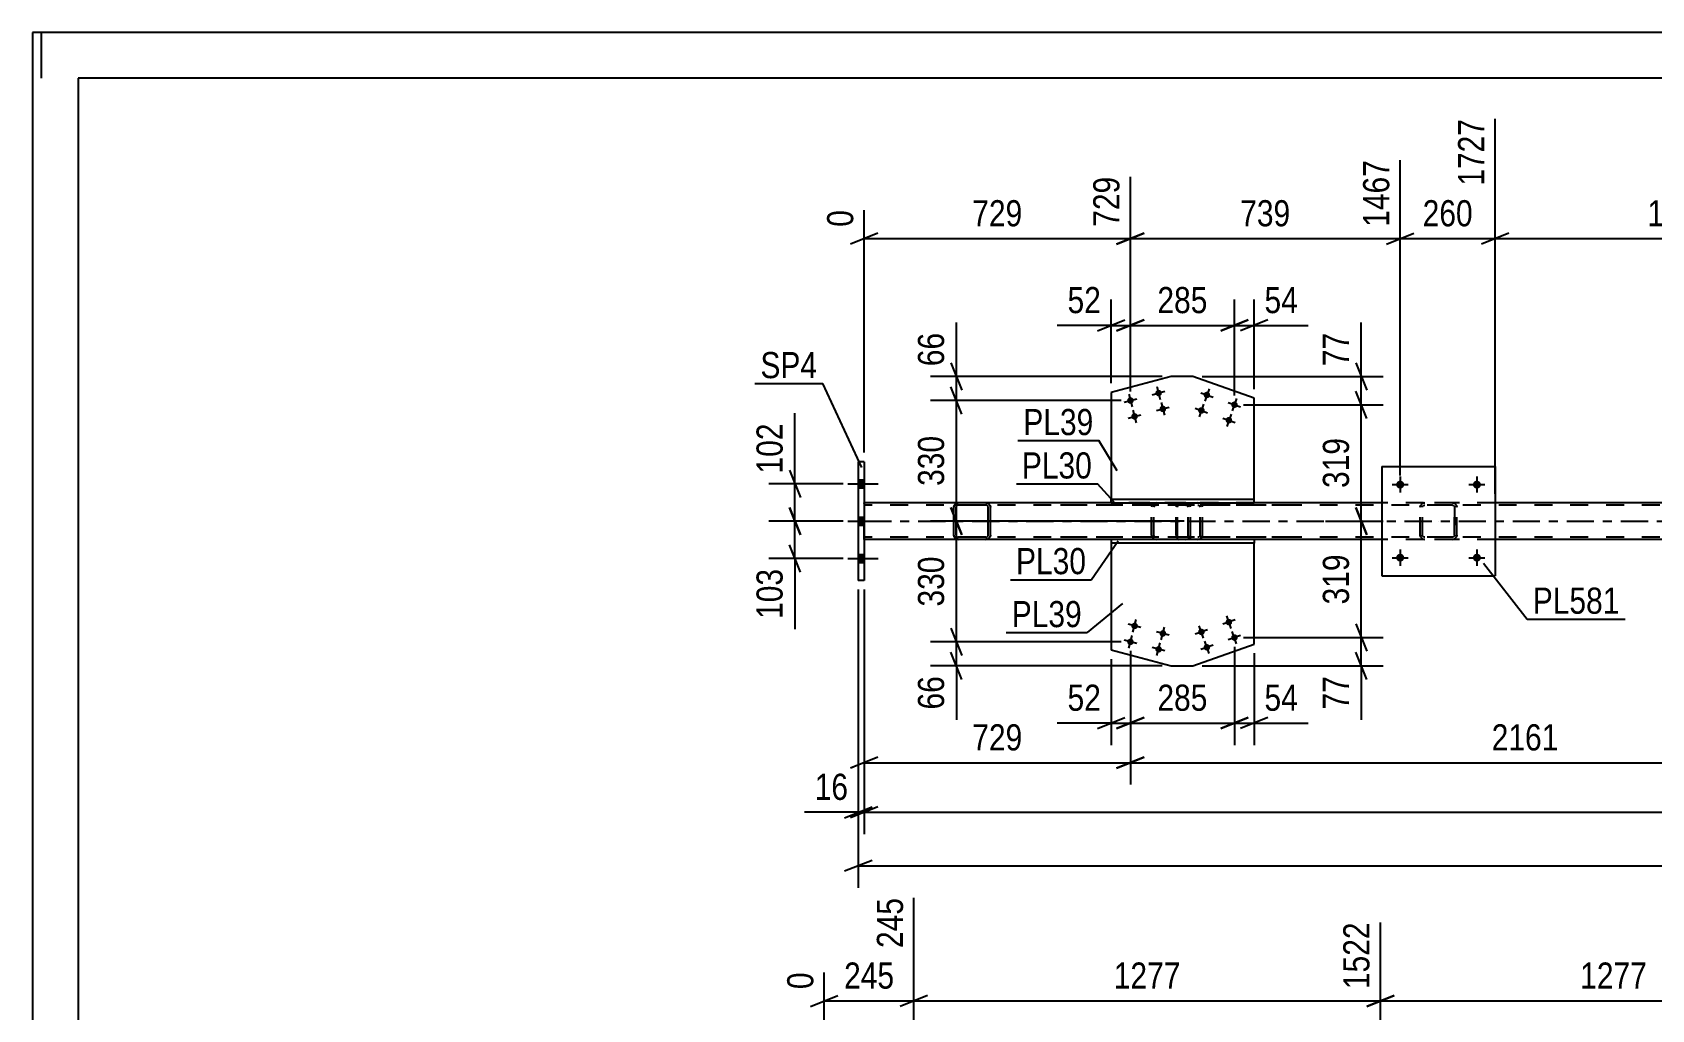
# Model space of a CAD drawing. Header units: millimetres. Extents: x 0 to 841, y 0 to 594.
# Drawn here: x 0 to 177.3, y 487 to 594 of the extents above; entities that cross this region are included whole.
import ezdxf

# ---------------------------------------------------------------- set-up
doc = ezdxf.new("R2010")
doc.units = ezdxf.units.MM
doc.linetypes.add('DXK_LINE_DOT2', pattern=[3.9198, 1.9599, -1.9599])
doc.linetypes.add('DXK_LINE_DOT3', pattern=[5.9187, 2.979, -0.9799, 0.9799, -0.9799])
doc.styles.add('Arial Narrow', font='ARIALN.TTF', dxfattribs={"height": 0.2})

# ---------------------------------------------------------------- blocks, each defined once
blk = doc.blocks.new('Unknown-404166562-1135')
at = {"color": 5, "linetype": 'Continuous'}
for p, q in [((841, 594), (0, 594)), ((0, 594), (0, 0)), ((1, 589), (1, 594)), ((836, 589), (5, 589)), ((5, 589), (5, 5))]:
    blk.add_line(p, q, dxfattribs=at)
blk = doc.blocks.new('Part-404166562-6128 - 6126')
at = {"color": 7, "linetype": 'DXK_LINE_DOT2'}
for p, q in [((126.3, 542.47), (111.32, 542.47)), ((126.3, 542.23), (111.32, 542.23)), ((122.59, 542.16), (122.56, 541.99)), ((122.56, 538.95), (122.56, 541.99)), ((122.6, 542.17), (122.59, 542.16)), ((122.81, 541.99), (122.83, 542.08)), ((122.81, 538.95), (122.81, 541.99)), ((122.83, 542.08), (122.89, 542.16)), ((123.07, 542.47), (122.87, 542.43)), ((122.89, 542.16), (122.97, 542.21)), ((122.97, 542.21), (123.07, 542.23)), ((126.5, 542.43), (126.3, 542.47)), ((126.3, 542.23), (126.4, 542.21)), ((126.4, 542.21), (126.49, 542.16)), ((126.49, 542.16), (126.54, 542.08)), ((126.54, 542.08), (126.56, 541.99)), ((126.56, 538.95), (126.56, 541.99)), ((126.78, 542.16), (126.78, 542.17)), ((126.82, 541.99), (126.78, 542.16)), ((126.82, 538.95), (126.82, 541.99)), ((126.3, 538.71), (111.32, 538.71)), ((126.3, 538.47), (111.32, 538.47)), ((122.56, 538.95), (122.6, 538.76)), ((122.83, 538.86), (122.81, 538.95)), ((122.89, 538.78), (122.83, 538.86)), ((122.87, 538.5), (123.07, 538.47)), ((122.97, 538.73), (122.89, 538.78)), ((123.07, 538.71), (122.97, 538.73)), ((126.4, 538.73), (126.3, 538.71)), ((126.3, 538.47), (126.5, 538.5)), ((126.49, 538.78), (126.4, 538.73)), ((126.54, 538.86), (126.49, 538.78)), ((126.56, 538.95), (126.54, 538.86)), ((126.78, 538.76), (126.82, 538.95))]:
    blk.add_line(p, q, dxfattribs=at)
for centre, start, end in [((123.05, 541.97), 110.7583, 155.68), ((126.32, 541.97), 24.32, 69.2417), ((123.05, 538.97), 204.32, 249.2417), ((126.32, 538.97), 290.7583, 335.68)]:
    blk.add_arc(centre, 0.496, start, end, dxfattribs=at)
blk = doc.blocks.new('Bolt-404166562-6277 - 6126')
at = {"linetype": 'Continuous'}
for points in [[(120.59, 553.77, -1), (119.9, 553.59, -1)], [(123.68, 554.59, -1), (122.99, 554.41, -1)], [(121.05, 552.03, -1), (120.36, 551.85, -1)], [(124.15, 552.86, -1), (123.45, 552.67, -1)]]:
    blk.add_hatch(color=1, dxfattribs=at).paths.add_polyline_path(points)
at = {"color": 1, "linetype": 'Continuous'}
for p, q in [((123.15, 555.2), (123.52, 553.81)), ((119.55, 553.49), (120.94, 553.86)), ((120.06, 554.38), (120.43, 552.98)), ((122.64, 554.32), (124.03, 554.69)), ((123.61, 553.46), (123.98, 552.07)), ((120.01, 551.75), (121.4, 552.13)), ((120.52, 552.64), (120.89, 551.24)), ((123.1, 552.58), (124.5, 552.95))]:
    blk.add_line(p, q, dxfattribs=at)
blk = doc.blocks.new('Bolt-404166562-6279 - 6126')
at = {"linetype": 'Continuous'}
for points in [[(120.36, 529.09, -1), (121.05, 528.9, -1)], [(123.45, 528.26, -1), (124.15, 528.08, -1)], [(119.9, 527.35, -1), (120.59, 527.16, -1)], [(122.99, 526.52, -1), (123.68, 526.34, -1)]]:
    blk.add_hatch(color=1, dxfattribs=at).paths.add_polyline_path(points)
at = {"color": 1, "linetype": 'Continuous'}
for p, q in [((121.4, 528.81), (120.01, 529.18)), ((120.52, 528.3), (120.89, 529.69)), ((123.61, 527.48), (123.98, 528.87)), ((120.94, 527.07), (119.55, 527.44)), ((120.06, 526.56), (120.43, 527.95)), ((124.5, 527.99), (123.1, 528.36)), ((123.15, 525.74), (123.52, 527.13)), ((124.03, 526.25), (122.64, 526.62))]:
    blk.add_line(p, q, dxfattribs=at)
blk = doc.blocks.new('Part-404166562-6136 - 6126')
at = {"color": 7, "linetype": 'DXK_LINE_DOT2'}
for p, q in [((125.29, 542.17), (125.27, 541.99)), ((125.27, 538.95), (125.27, 541.99)), ((125.35, 542.33), (125.29, 542.17)), ((125.44, 542.43), (125.35, 542.33)), ((125.4, 541.99), (125.41, 542.08)), ((125.4, 538.95), (125.4, 541.99)), ((125.41, 542.08), (125.44, 542.16)), ((125.54, 542.47), (125.44, 542.43)), ((125.44, 542.16), (125.49, 542.21)), ((125.49, 542.21), (125.54, 542.23)), ((137.7, 542.47), (125.54, 542.47)), ((137.7, 542.23), (125.54, 542.23)), ((126.82, 542.23), (126.82, 542.47)), ((127.82, 542.43), (127.63, 542.47)), ((127.63, 542.23), (127.73, 542.21)), ((127.73, 542.21), (127.81, 542.16)), ((127.81, 542.16), (127.86, 542.08)), ((127.86, 542.08), (127.88, 541.99)), ((127.88, 538.95), (127.88, 541.99)), ((128.1, 542.16), (128.09, 542.17)), ((128.13, 541.99), (128.1, 542.16)), ((128.13, 538.95), (128.13, 541.99)), ((125.27, 538.95), (125.29, 538.76)), ((125.29, 538.76), (125.35, 538.61)), ((125.35, 538.61), (125.44, 538.5)), ((125.41, 538.86), (125.4, 538.95)), ((125.44, 538.78), (125.41, 538.86)), ((125.49, 538.73), (125.44, 538.78)), ((125.44, 538.5), (125.54, 538.47)), ((125.54, 538.71), (125.49, 538.73)), ((137.7, 538.71), (125.54, 538.71)), ((137.7, 538.47), (125.54, 538.47)), ((126.82, 538.47), (126.82, 538.71)), ((127.73, 538.73), (127.63, 538.71)), ((127.63, 538.47), (127.82, 538.5)), ((127.81, 538.78), (127.73, 538.73)), ((127.86, 538.86), (127.81, 538.78)), ((127.88, 538.95), (127.86, 538.86)), ((128.09, 538.76), (128.13, 538.95))]:
    blk.add_line(p, q, dxfattribs=at)
for centre, start, end in [((127.65, 541.97), 23.8494, 68.8059), ((127.65, 538.96), 291.1941, 336.1506)]:
    blk.add_arc(centre, 0.492, start, end, dxfattribs=at)
blk = doc.blocks.new('Part-404166562-6155 - 6126')
at = {"color": 2, "linetype": 'Continuous'}
for p, q in [((91.09, 546.97), (90.45, 546.97)), ((90.45, 546.97), (90.45, 533.97)), ((91.09, 546.97), (91.09, 533.97)), ((91.09, 533.97), (90.45, 533.97))]:
    blk.add_line(p, q, dxfattribs=at)
blk = doc.blocks.new('Part-404166562-6160 - 6126')
at = {"color": 2, "linetype": 'Continuous'}
for p, q in [((118.14, 542.47), (118.14, 542.87)), ((118.14, 542.87), (133.8, 542.87)), ((133.8, 542.47), (133.8, 542.87)), ((118.14, 542.47), (133.8, 542.47))]:
    blk.add_line(p, q, dxfattribs=at)
blk = doc.blocks.new('Part-404166562-6165 - 6126')
at = {"color": 2, "linetype": 'Continuous'}
for p, q in [((133.8, 538.47), (118.14, 538.47)), ((118.14, 538.47), (118.14, 538.07)), ((133.8, 538.07), (118.14, 538.07)), ((133.8, 538.47), (133.8, 538.07))]:
    blk.add_line(p, q, dxfattribs=at)
blk = doc.blocks.new('Part-404166562-6245 - 6126')
at = {"color": 2, "linetype": 'Continuous'}
for p, q in [((101.39, 542.47), (91.09, 542.47)), ((118.14, 542.47), (104.43, 542.47)), ((147.79, 542.47), (133.8, 542.47)), ((198.87, 542.47), (160.19, 542.47)), ((101.39, 538.47), (91.09, 538.47)), ((118.14, 538.47), (104.43, 538.47)), ((147.79, 538.47), (133.8, 538.47)), ((198.87, 538.47), (160.19, 538.47))]:
    blk.add_line(p, q, dxfattribs=at)
at = {"color": 7, "linetype": 'DXK_LINE_DOT2'}
for p, q in [((91.09, 538.47), (91.09, 542.47)), ((738.75, 542.23), (91.09, 542.23)), ((104.43, 542.47), (101.39, 542.47)), ((133.8, 542.47), (118.14, 542.47)), ((160.19, 542.47), (147.79, 542.47)), ((738.75, 538.71), (91.09, 538.71)), ((104.43, 538.47), (101.39, 538.47)), ((133.8, 538.47), (118.14, 538.47)), ((160.19, 538.47), (147.79, 538.47))]:
    blk.add_line(p, q, dxfattribs=at)
at = {"color": 7, "linetype": 'DXK_LINE_DOT3'}
blk.add_line((91.09, 540.47), (738.75, 540.47), dxfattribs=at)
blk = doc.blocks.new('Part-404166562-6251 - 6126')
at = {"color": 2, "linetype": 'Continuous'}
for p, q in [((124.72, 556.32), (118.14, 554.57)), ((127.09, 556.32), (124.72, 556.32)), ((133.8, 553.94), (127.09, 556.32)), ((118.14, 554.57), (118.14, 542.87)), ((133.8, 542.87), (133.8, 553.94))]:
    blk.add_line(p, q, dxfattribs=at)
at = {"color": 7, "linetype": 'DXK_LINE_DOT2'}
blk.add_line((118.14, 542.87), (133.8, 542.87), dxfattribs=at)
blk = doc.blocks.new('Part-404166562-6256 - 6126')
at = {"color": 2, "linetype": 'Continuous'}
for p, q in [((118.14, 538.07), (118.14, 526.36)), ((133.8, 527), (133.8, 538.07)), ((127.09, 524.62), (133.8, 527)), ((118.14, 526.36), (124.72, 524.62)), ((124.72, 524.62), (127.09, 524.62))]:
    blk.add_line(p, q, dxfattribs=at)
at = {"color": 7, "linetype": 'DXK_LINE_DOT2'}
blk.add_line((133.8, 538.07), (118.14, 538.07), dxfattribs=at)
blk = doc.blocks.new('Bolt-404166562-6270 - 6126')
at = {"linetype": 'Continuous'}
for points in [[(91.09, 544.13), (91.09, 545.01), (90.45, 545.01), (90.45, 544.13)], [(91.09, 544.13), (91.09, 545.01), (90.45, 545.01), (90.45, 544.13)], [(91.09, 544.13), (91.09, 545.01), (90.45, 545.01), (90.45, 544.13)], [(91.09, 540.03), (91.09, 540.91), (90.45, 540.91), (90.45, 540.03)], [(91.09, 540.03), (91.09, 540.91), (90.45, 540.91), (90.45, 540.03)], [(91.09, 535.93), (91.09, 536.81), (90.45, 536.81), (90.45, 535.93)], [(91.09, 535.93), (91.09, 536.81), (90.45, 536.81), (90.45, 535.93)], [(91.09, 535.93), (91.09, 536.81), (90.45, 536.81), (90.45, 535.93)]]:
    blk.add_hatch(color=1, dxfattribs=at).paths.add_polyline_path(points)
at = {"color": 1, "linetype": 'Continuous'}
for p, q in [((89.29, 544.57), (92.61, 544.57)), ((89.29, 544.57), (92.61, 544.57)), ((89.29, 544.57), (92.61, 544.57)), ((90.45, 545.01), (91.09, 545.01)), ((90.45, 545.01), (91.09, 545.01)), ((90.45, 545.01), (91.09, 545.01)), ((90.45, 544.13), (91.09, 544.13)), ((90.45, 544.13), (91.09, 544.13)), ((90.45, 544.13), (91.09, 544.13)), ((90.45, 540.91), (91.09, 540.91)), ((90.45, 540.91), (91.09, 540.91)), ((89.29, 540.47), (92.61, 540.47)), ((89.29, 540.47), (92.61, 540.47)), ((90.45, 540.03), (91.09, 540.03)), ((90.45, 540.03), (91.09, 540.03)), ((89.29, 536.37), (92.61, 536.37)), ((89.29, 536.37), (92.61, 536.37)), ((89.29, 536.37), (92.61, 536.37)), ((90.45, 536.81), (91.09, 536.81)), ((90.45, 536.81), (91.09, 536.81)), ((90.45, 536.81), (91.09, 536.81)), ((90.45, 535.93), (91.09, 535.93)), ((90.45, 535.93), (91.09, 535.93)), ((90.45, 535.93), (91.09, 535.93))]:
    blk.add_line(p, q, dxfattribs=at)
blk = doc.blocks.new('Bolt-404166562-6278 - 6126')
at = {"linetype": 'Continuous'}
for points in [[(128.96, 554.17, -1), (128.28, 554.41, -1)], [(131.98, 553.1, -1), (131.3, 553.34, -1)], [(128.36, 552.47, -1), (127.68, 552.71, -1)], [(131.37, 551.4, -1), (130.69, 551.64, -1)]]:
    blk.add_hatch(color=1, dxfattribs=at).paths.add_polyline_path(points)
at = {"color": 1, "linetype": 'Continuous'}
for p, q in [((128.26, 553.27), (127.78, 551.91)), ((127.94, 554.53), (129.3, 554.05)), ((128.86, 554.97), (128.38, 553.61)), ((130.96, 553.46), (132.31, 552.98)), ((131.88, 553.9), (131.4, 552.54)), ((127.34, 552.83), (128.7, 552.35)), ((130.36, 551.76), (131.71, 551.28)), ((131.27, 552.2), (130.79, 550.84))]:
    blk.add_line(p, q, dxfattribs=at)
blk = doc.blocks.new('Bolt-404166562-6280 - 6126')
at = {"linetype": 'Continuous'}
for points in [[(127.68, 528.22, -1), (128.36, 528.46, -1)], [(130.69, 529.29, -1), (131.37, 529.53, -1)], [(128.28, 526.53, -1), (128.96, 526.77, -1)], [(131.3, 527.6, -1), (131.98, 527.84, -1)]]:
    blk.add_hatch(color=1, dxfattribs=at).paths.add_polyline_path(points)
at = {"color": 1, "linetype": 'Continuous'}
for p, q in [((128.7, 528.58), (127.34, 528.1)), ((128.26, 527.66), (127.78, 529.02)), ((131.71, 529.65), (130.36, 529.17)), ((131.27, 528.73), (130.79, 530.09)), ((129.3, 526.89), (127.94, 526.41)), ((128.86, 525.97), (128.38, 527.32)), ((132.31, 527.96), (130.96, 527.47)), ((131.88, 527.04), (131.4, 528.39))]:
    blk.add_line(p, q, dxfattribs=at)
blk = doc.blocks.new('Part-404166562-35129 - 6126')
at = {"color": 7, "linetype": 'DXK_LINE_DOT2'}
for p, q in [((151.99, 541.99), (152.02, 542.17)), ((152.02, 542.17), (151.99, 541.99)), ((151.99, 538.95), (151.99, 541.99)), ((151.99, 538.95), (151.99, 541.99)), ((152.23, 541.99), (152.25, 542.08)), ((152.23, 538.95), (152.23, 541.99)), ((152.23, 538.95), (152.23, 541.99)), ((152.25, 542.08), (152.3, 542.16)), ((152.28, 542.43), (152.47, 542.47)), ((152.47, 542.47), (152.28, 542.43)), ((152.3, 542.16), (152.38, 542.21)), ((152.38, 542.21), (152.47, 542.23)), ((155.51, 542.47), (152.47, 542.47)), ((155.51, 542.23), (152.47, 542.23)), ((155.51, 542.47), (155.69, 542.43)), ((155.69, 542.43), (155.51, 542.47)), ((155.51, 542.23), (155.6, 542.21)), ((155.6, 542.21), (155.68, 542.16)), ((155.68, 542.16), (155.73, 542.08)), ((155.73, 542.08), (155.75, 541.99)), ((155.75, 538.95), (155.75, 541.99)), ((155.75, 541.99), (155.75, 538.95)), ((155.95, 542.17), (155.99, 541.99)), ((155.99, 541.99), (155.95, 542.17)), ((155.99, 538.95), (155.99, 541.99)), ((155.99, 538.95), (155.99, 541.99)), ((152.02, 538.76), (151.99, 538.95)), ((151.99, 538.95), (152.02, 538.76)), ((152.25, 538.86), (152.23, 538.95)), ((152.3, 538.78), (152.25, 538.86)), ((152.47, 538.47), (152.28, 538.5)), ((152.28, 538.5), (152.47, 538.47)), ((152.38, 538.73), (152.3, 538.78)), ((152.47, 538.71), (152.38, 538.73)), ((155.51, 538.71), (152.47, 538.71)), ((155.51, 538.47), (152.47, 538.47)), ((155.6, 538.73), (155.51, 538.71)), ((155.69, 538.5), (155.51, 538.47)), ((155.51, 538.47), (155.69, 538.5)), ((155.68, 538.78), (155.6, 538.73)), ((155.73, 538.86), (155.68, 538.78)), ((155.75, 538.95), (155.73, 538.86)), ((155.99, 538.95), (155.95, 538.76)), ((155.95, 538.76), (155.99, 538.95))]:
    blk.add_line(p, q, dxfattribs=at)
at = {"color": 7, "linetype": 'DXK_LINE_DOT3'}
blk.add_line((153.99, 540.47), (153.99, 540.47), dxfattribs=at)
at = {"color": 7, "linetype": 'DXK_LINE_DOT2'}
for centre, start, end in [((152.47, 541.99), 112.5, 157.5), ((152.47, 541.99), 112.5, 157.5), ((155.51, 541.99), 22.5, 67.5), ((155.51, 541.99), 22.5, 67.5), ((152.47, 538.95), 202.5, 247.5), ((152.47, 538.95), 202.5, 247.5), ((155.51, 538.95), 292.5, 337.5), ((155.51, 538.95), 292.5, 337.5)]:
    blk.add_arc(centre, 0.48, start, end, dxfattribs=at)
blk = doc.blocks.new('Part-404166562-35130 - 6126')
at = {"color": 2, "linetype": 'Continuous'}
for p, q in [((147.79, 546.47), (147.79, 534.47)), ((147.79, 546.47), (160.19, 546.47)), ((160.19, 546.47), (160.19, 534.47)), ((147.79, 534.47), (160.19, 534.47))]:
    blk.add_line(p, q, dxfattribs=at)
blk = doc.blocks.new('Part-404166562-35131 - 6126')
at = {"color": 2, "linetype": 'Continuous'}
for p, q in [((100.94, 542.17), (100.91, 541.99)), ((100.91, 538.95), (100.91, 541.99)), ((101.17, 542.08), (101.15, 541.99)), ((101.15, 538.95), (101.15, 541.99)), ((101.22, 542.16), (101.17, 542.08)), ((101.39, 542.47), (101.2, 542.43)), ((101.3, 542.21), (101.22, 542.16)), ((101.39, 542.23), (101.3, 542.21)), ((104.43, 542.47), (101.39, 542.47)), ((104.43, 542.23), (101.39, 542.23)), ((104.61, 542.43), (104.43, 542.47)), ((104.52, 542.21), (104.43, 542.23)), ((104.6, 542.16), (104.52, 542.21)), ((104.65, 542.08), (104.6, 542.16)), ((104.67, 541.99), (104.65, 542.08)), ((104.67, 538.95), (104.67, 541.99)), ((104.91, 541.99), (104.87, 542.17)), ((104.91, 538.95), (104.91, 541.99)), ((100.91, 538.95), (100.94, 538.76)), ((101.15, 538.95), (101.17, 538.86)), ((101.17, 538.86), (101.22, 538.78)), ((101.2, 538.5), (101.39, 538.47)), ((101.22, 538.78), (101.3, 538.73)), ((101.3, 538.73), (101.39, 538.71)), ((104.43, 538.71), (101.39, 538.71)), ((104.43, 538.47), (101.39, 538.47)), ((104.43, 538.71), (104.52, 538.73)), ((104.43, 538.47), (104.61, 538.5)), ((104.52, 538.73), (104.6, 538.78)), ((104.6, 538.78), (104.65, 538.86)), ((104.65, 538.86), (104.67, 538.95)), ((104.87, 538.76), (104.91, 538.95))]:
    blk.add_line(p, q, dxfattribs=at)
at = {"color": 7, "linetype": 'DXK_LINE_DOT2'}
for p, q in [((100.91, 541.99), (100.94, 542.17)), ((100.91, 538.95), (100.91, 541.99)), ((101.15, 538.95), (101.15, 541.99)), ((101.2, 542.43), (101.39, 542.47)), ((104.43, 542.47), (104.61, 542.43)), ((104.67, 538.95), (104.67, 541.99)), ((104.87, 542.17), (104.91, 541.99)), ((104.91, 538.95), (104.91, 541.99)), ((100.94, 538.76), (100.91, 538.95)), ((101.39, 538.47), (101.2, 538.5)), ((104.61, 538.5), (104.43, 538.47)), ((104.91, 538.95), (104.87, 538.76))]:
    blk.add_line(p, q, dxfattribs=at)
at = {"color": 2, "linetype": 'Continuous'}
for centre, start, end in [((101.39, 541.99), 112.5, 157.5), ((104.43, 541.99), 22.5, 67.5), ((101.39, 538.95), 202.5, 247.5), ((104.43, 538.95), 292.5, 337.5)]:
    blk.add_arc(centre, 0.48, start, end, dxfattribs=at)
at = {"color": 7, "linetype": 'DXK_LINE_DOT2'}
for centre, start, end in [((101.39, 541.99), 112.5, 157.5), ((104.43, 541.99), 22.5, 67.5), ((101.39, 538.95), 202.5, 247.5), ((104.43, 538.95), 292.5, 337.5)]:
    blk.add_arc(centre, 0.48, start, end, dxfattribs=at)
blk = doc.blocks.new('Bolt-404166562-35156 - 6126')
at = {"linetype": 'Continuous'}
for points in [[(150.23, 536.47, -1), (149.35, 536.47, -1)], [(158.63, 536.47, -1), (157.75, 536.47, -1)]]:
    blk.add_hatch(color=1, dxfattribs=at).paths.add_polyline_path(points)
at = {"color": 1, "linetype": 'Continuous'}
for p, q in [((149.79, 537.35), (149.79, 535.59)), ((158.19, 537.35), (158.19, 535.59)), ((148.91, 536.47), (150.67, 536.47)), ((157.31, 536.47), (159.07, 536.47))]:
    blk.add_line(p, q, dxfattribs=at)
blk = doc.blocks.new('Bolt-404166562-35157 - 6126')
at = {"linetype": 'Continuous'}
for points in [[(150.23, 544.47, -1), (149.35, 544.47, -1)], [(158.63, 544.47, -1), (157.75, 544.47, -1)]]:
    blk.add_hatch(color=1, dxfattribs=at).paths.add_polyline_path(points)
at = {"color": 1, "linetype": 'Continuous'}
for p, q in [((148.91, 544.47), (150.67, 544.47)), ((149.79, 545.35), (149.79, 543.59)), ((157.31, 544.47), (159.07, 544.47)), ((158.19, 545.35), (158.19, 543.59))]:
    blk.add_line(p, q, dxfattribs=at)
blk = doc.blocks.new('StraightDimension-404166562-30660 - 6126')
at = {"color": 7, "linetype": 'Continuous'}
for p, q in [((90.45, 532.97), (90.45, 506.19)), ((91.09, 532.97), (91.09, 506.19)), ((88.95, 507.99), (91.95, 509.19)), ((92.59, 509.19), (89.59, 507.99)), ((90.45, 508.59), (91.09, 508.59))]:
    blk.add_line(p, q, dxfattribs=at)
at = {"color": 0}
blk.add_wipeout([(89.93, 509.34), (89.93, 513.54), (85.07, 513.54), (85.07, 509.34)], dxfattribs=at)
at = {"color": 7, "linetype": 'Continuous'}
blk.add_line((90.45, 508.59), (84.55, 508.59), dxfattribs=at)
blk.add_line((90.45, 508.59), (84.55, 508.59), dxfattribs=at)
at = {"color": 3, "style": 'Arial Narrow'}
blk.add_text('16', height=2.863, dxfattribs=at).set_placement((85.67, 509.94))
blk = doc.blocks.new('StraightDimension-404166562-6585 - 6126')
at = {"color": 7, "linetype": 'Continuous'}
for p, q in [((131.64, 526.72), (131.64, 515.95)), ((120.24, 526.25), (120.24, 515.95)), ((118.74, 517.75), (121.74, 518.95)), ((120.24, 518.35), (131.64, 518.35)), ((133.14, 518.95), (130.14, 517.75))]:
    blk.add_line(p, q, dxfattribs=at)
at = {"color": 0}
blk.add_wipeout([(129.28, 519.1), (129.28, 523.3), (122.6, 523.3), (122.6, 519.1)], dxfattribs=at)
at = {"color": 3, "style": 'Arial Narrow'}
blk.add_text('285', height=2.863, dxfattribs=at).set_placement((123.2, 519.7))
blk = doc.blocks.new('StraightDimension-404166562-6537 - 6126')
at = {"color": 7, "linetype": 'Continuous'}
for p, q in [((100.59, 528.75), (101.79, 525.75)), ((119.24, 527.25), (98.34, 527.25)), ((101.19, 524.62), (101.19, 527.25)), ((101.79, 523.12), (100.59, 526.12)), ((123.72, 524.62), (98.34, 524.62))]:
    blk.add_line(p, q, dxfattribs=at)
at = {"color": 0}
blk.add_wipeout([(100.44, 524.09), (96.24, 524.09), (96.24, 519.24), (100.44, 519.24)], dxfattribs=at)
at = {"color": 7, "linetype": 'Continuous'}
blk.add_line((101.19, 524.62), (101.19, 518.71), dxfattribs=at)
blk.add_line((101.19, 524.62), (101.19, 518.71), dxfattribs=at)
at = {"color": 3, "style": 'Arial Narrow'}
blk.add_text('66', height=2.863, rotation=90.0002, dxfattribs=at).set_placement((99.84, 519.84))
blk = doc.blocks.new('StraightDimension-404166562-6469 - 6126')
at = {"color": 7, "linetype": 'Continuous'}
for p, q in [((118.14, 555.57), (118.14, 564.75)), ((120.24, 554.68), (120.24, 564.75)), ((116.64, 561.3), (119.64, 562.5)), ((121.74, 562.5), (118.74, 561.3)), ((118.14, 561.9), (120.24, 561.9))]:
    blk.add_line(p, q, dxfattribs=at)
at = {"color": 0}
blk.add_wipeout([(117.62, 562.65), (117.62, 566.85), (112.76, 566.85), (112.76, 562.65)], dxfattribs=at)
at = {"color": 7, "linetype": 'Continuous'}
blk.add_line((118.14, 561.9), (112.24, 561.9), dxfattribs=at)
blk.add_line((118.14, 561.9), (112.24, 561.9), dxfattribs=at)
at = {"color": 3, "style": 'Arial Narrow'}
blk.add_text('52', height=2.863, dxfattribs=at).set_placement((113.36, 563.25))
blk = doc.blocks.new('StraightDimension-404166562-6479 - 6126')
at = {"color": 7, "linetype": 'Continuous'}
for p, q in [((120.24, 554.68), (120.24, 564.75)), ((131.64, 554.22), (131.64, 564.75)), ((118.74, 561.3), (121.74, 562.5)), ((133.14, 562.5), (130.14, 561.3)), ((120.24, 561.9), (131.64, 561.9))]:
    blk.add_line(p, q, dxfattribs=at)
at = {"color": 0}
blk.add_wipeout([(129.28, 562.65), (129.28, 566.85), (122.6, 566.85), (122.6, 562.65)], dxfattribs=at)
at = {"color": 3, "style": 'Arial Narrow'}
blk.add_text('285', height=2.863, dxfattribs=at).set_placement((123.2, 563.25))
blk = doc.blocks.new('StraightDimension-404166562-6489 - 6126')
at = {"color": 7, "linetype": 'Continuous'}
for p, q in [((131.64, 554.22), (131.64, 564.75)), ((133.8, 554.94), (133.8, 564.75)), ((130.14, 561.3), (133.14, 562.5)), ((135.3, 562.5), (132.3, 561.3)), ((131.64, 561.9), (133.8, 561.9))]:
    blk.add_line(p, q, dxfattribs=at)
at = {"color": 0}
blk.add_wipeout([(139.18, 562.65), (139.18, 566.85), (134.33, 566.85), (134.33, 562.65)], dxfattribs=at)
at = {"color": 7, "linetype": 'Continuous'}
blk.add_line((133.8, 561.9), (139.71, 561.9), dxfattribs=at)
blk.add_line((133.8, 561.9), (139.71, 561.9), dxfattribs=at)
at = {"color": 3, "style": 'Arial Narrow'}
blk.add_text('54', height=2.863, dxfattribs=at).set_placement((134.93, 563.25))
blk = doc.blocks.new('StraightDimension-404166562-6511 - 6126')
at = {"color": 7, "linetype": 'Continuous'}
for p, q in [((100.59, 557.82), (101.79, 554.82)), ((123.72, 556.32), (98.34, 556.32)), ((101.79, 552.18), (100.59, 555.18)), ((101.19, 553.68), (101.19, 556.32)), ((119.24, 553.68), (98.34, 553.68))]:
    blk.add_line(p, q, dxfattribs=at)
at = {"color": 0}
blk.add_wipeout([(100.44, 561.7), (96.24, 561.7), (96.24, 556.84), (100.44, 556.84)], dxfattribs=at)
at = {"color": 7, "linetype": 'Continuous'}
blk.add_line((101.19, 556.32), (101.19, 562.22), dxfattribs=at)
blk.add_line((101.19, 556.32), (101.19, 562.22), dxfattribs=at)
at = {"color": 3, "style": 'Arial Narrow'}
blk.add_text('66', height=2.863, rotation=90.0002, dxfattribs=at).set_placement((99.84, 557.44))
blk = doc.blocks.new('StraightDimension-404166562-6521 - 6126')
at = {"color": 7, "linetype": 'Continuous'}
for p, q in [((101.79, 538.97), (100.59, 541.97)), ((126.15, 540.47), (98.34, 540.47)), ((101.19, 527.25), (101.19, 540.47)), ((100.59, 528.75), (101.79, 525.75)), ((119.24, 527.25), (98.34, 527.25))]:
    blk.add_line(p, q, dxfattribs=at)
at = {"color": 0}
blk.add_wipeout([(100.44, 537.2), (96.24, 537.2), (96.24, 530.52), (100.44, 530.52)], dxfattribs=at)
at = {"color": 3, "style": 'Arial Narrow'}
blk.add_text('330', height=2.863, rotation=90.0002, dxfattribs=at).set_placement((99.84, 531.12))
blk = doc.blocks.new('StraightDimension-404166562-6547 - 6126')
at = {"color": 7, "linetype": 'Continuous'}
for p, q in [((101.79, 552.18), (100.59, 555.18)), ((119.24, 553.68), (98.34, 553.68)), ((101.19, 540.47), (101.19, 553.68)), ((100.59, 541.97), (101.79, 538.97)), ((126.15, 540.47), (98.34, 540.47))]:
    blk.add_line(p, q, dxfattribs=at)
at = {"color": 0}
blk.add_wipeout([(100.44, 550.42), (96.24, 550.42), (96.24, 543.73), (100.44, 543.73)], dxfattribs=at)
at = {"color": 3, "style": 'Arial Narrow'}
blk.add_text('330', height=2.863, rotation=90.0002, dxfattribs=at).set_placement((99.84, 544.33))
blk = doc.blocks.new('StraightDimension-404166562-6564 - 6126')
at = {"color": 7, "linetype": 'Continuous'}
for p, q in [((90.45, 532.97), (90.45, 500.32)), ((91.95, 503.32), (88.95, 502.12)), ((90.45, 502.72), (784.42, 502.72))]:
    blk.add_line(p, q, dxfattribs=at)
blk = doc.blocks.new('StraightDimension-404166562-6575 - 6126')
at = {"color": 7, "linetype": 'Continuous'}
for p, q in [((131.64, 526.72), (131.64, 515.95)), ((133.8, 526), (133.8, 515.95)), ((130.14, 517.75), (133.14, 518.95)), ((131.64, 518.35), (133.8, 518.35)), ((135.3, 518.95), (132.3, 517.75))]:
    blk.add_line(p, q, dxfattribs=at)
at = {"color": 0}
blk.add_wipeout([(139.18, 519.1), (139.18, 523.3), (134.33, 523.3), (134.33, 519.1)], dxfattribs=at)
at = {"color": 7, "linetype": 'Continuous'}
blk.add_line((133.8, 518.35), (139.71, 518.35), dxfattribs=at)
blk.add_line((133.8, 518.35), (139.71, 518.35), dxfattribs=at)
at = {"color": 3, "style": 'Arial Narrow'}
blk.add_text('54', height=2.863, dxfattribs=at).set_placement((134.93, 519.7))
blk = doc.blocks.new('StraightDimension-404166562-6595 - 6126')
at = {"color": 7, "linetype": 'Continuous'}
for p, q in [((118.14, 525.36), (118.14, 515.95)), ((120.24, 526.25), (120.24, 515.95)), ((116.64, 517.75), (119.64, 518.95)), ((118.14, 518.35), (120.24, 518.35)), ((121.74, 518.95), (118.74, 517.75))]:
    blk.add_line(p, q, dxfattribs=at)
at = {"color": 0}
blk.add_wipeout([(117.62, 519.1), (117.62, 523.3), (112.76, 523.3), (112.76, 519.1)], dxfattribs=at)
at = {"color": 7, "linetype": 'Continuous'}
blk.add_line((118.14, 518.35), (112.24, 518.35), dxfattribs=at)
blk.add_line((118.14, 518.35), (112.24, 518.35), dxfattribs=at)
at = {"color": 3, "style": 'Arial Narrow'}
blk.add_text('52', height=2.863, dxfattribs=at).set_placement((113.36, 519.7))
blk = doc.blocks.new('StraightDimension-404166562-6606 - 6126')
at = {"color": 7, "linetype": 'Continuous'}
for p, q in [((144.93, 557.82), (146.13, 554.82)), ((128.09, 556.32), (147.93, 556.32)), ((145.53, 553.22), (145.53, 556.32)), ((146.13, 551.72), (144.93, 554.72)), ((132.64, 553.22), (147.93, 553.22))]:
    blk.add_line(p, q, dxfattribs=at)
at = {"color": 0}
blk.add_wipeout([(144.78, 561.7), (140.58, 561.7), (140.58, 556.84), (144.78, 556.84)], dxfattribs=at)
at = {"color": 7, "linetype": 'Continuous'}
blk.add_line((145.53, 556.32), (145.53, 562.22), dxfattribs=at)
blk.add_line((145.53, 556.32), (145.53, 562.22), dxfattribs=at)
at = {"color": 3, "style": 'Arial Narrow'}
blk.add_text('77', height=2.863, rotation=90.0002, dxfattribs=at).set_placement((144.18, 557.44))
blk = doc.blocks.new('StraightDimension-404166562-6616 - 6126')
at = {"color": 7, "linetype": 'Continuous'}
for p, q in [((146.13, 551.72), (144.93, 554.72)), ((132.64, 553.22), (147.93, 553.22)), ((145.53, 540.47), (145.53, 553.22)), ((144.93, 541.97), (146.13, 538.97)), ((141.61, 540.47), (147.93, 540.47))]:
    blk.add_line(p, q, dxfattribs=at)
at = {"color": 0}
blk.add_wipeout([(144.78, 550.19), (140.58, 550.19), (140.58, 543.5), (144.78, 543.5)], dxfattribs=at)
at = {"color": 3, "style": 'Arial Narrow'}
blk.add_text('319', height=2.863, rotation=90.0002, dxfattribs=at).set_placement((144.18, 544.1))
blk = doc.blocks.new('StraightDimension-404166562-6632 - 6126')
at = {"color": 7, "linetype": 'Continuous'}
for p, q in [((146.13, 538.97), (144.93, 541.97)), ((141.61, 540.47), (147.93, 540.47)), ((145.53, 527.72), (145.53, 540.47)), ((144.93, 529.22), (146.13, 526.22)), ((132.64, 527.72), (147.93, 527.72))]:
    blk.add_line(p, q, dxfattribs=at)
at = {"color": 0}
blk.add_wipeout([(144.78, 537.43), (140.58, 537.43), (140.58, 530.75), (144.78, 530.75)], dxfattribs=at)
at = {"color": 3, "style": 'Arial Narrow'}
blk.add_text('319', height=2.863, rotation=90.0002, dxfattribs=at).set_placement((144.18, 531.35))
blk = doc.blocks.new('StraightDimension-404166562-6648 - 6126')
at = {"color": 7, "linetype": 'Continuous'}
for p, q in [((144.93, 529.22), (146.13, 526.22)), ((132.64, 527.72), (147.93, 527.72)), ((145.53, 524.62), (145.53, 527.72)), ((146.13, 523.12), (144.93, 526.12)), ((128.09, 524.62), (147.93, 524.62))]:
    blk.add_line(p, q, dxfattribs=at)
at = {"color": 0}
blk.add_wipeout([(144.78, 524.09), (140.58, 524.09), (140.58, 519.24), (144.78, 519.24)], dxfattribs=at)
at = {"color": 7, "linetype": 'Continuous'}
blk.add_line((145.53, 524.62), (145.53, 518.71), dxfattribs=at)
blk.add_line((145.53, 524.62), (145.53, 518.71), dxfattribs=at)
at = {"color": 3, "style": 'Arial Narrow'}
blk.add_text('77', height=2.863, rotation=90.0002, dxfattribs=at).set_placement((144.18, 519.84))
blk = doc.blocks.new('StraightDimension-404166562-30659 - 6126')
at = {"color": 7, "linetype": 'Continuous'}
for p, q in [((91.09, 532.97), (91.09, 506.19)), ((92.59, 509.19), (89.59, 507.99)), ((91.09, 508.59), (783.78, 508.59))]:
    blk.add_line(p, q, dxfattribs=at)
blk = doc.blocks.new('StraightDimension-404166562-30690 - 6126')
at = {"color": 7, "linetype": 'Continuous'}
for p, q in [((206.69, 533.37), (206.69, 511.61)), ((120.24, 526.25), (120.24, 511.61)), ((121.74, 514.61), (118.74, 513.41)), ((205.19, 513.41), (208.19, 514.61)), ((120.24, 514.01), (206.69, 514.01))]:
    blk.add_line(p, q, dxfattribs=at)
at = {"color": 0}
blk.add_wipeout([(167.72, 514.76), (167.72, 518.96), (159.21, 518.96), (159.21, 514.76)], dxfattribs=at)
at = {"color": 3, "style": 'Arial Narrow'}
blk.add_text('2161', height=2.863, dxfattribs=at).set_placement((159.81, 515.36))
blk = doc.blocks.new('StraightDimension-404166562-30691 - 6126')
at = {"color": 7, "linetype": 'Continuous'}
for p, q in [((91.09, 532.97), (91.09, 511.61)), ((120.24, 526.25), (120.24, 511.61)), ((92.59, 514.61), (89.59, 513.41)), ((118.74, 513.41), (121.74, 514.61)), ((91.09, 514.01), (120.24, 514.01))]:
    blk.add_line(p, q, dxfattribs=at)
at = {"color": 0}
blk.add_wipeout([(109.01, 514.76), (109.01, 518.96), (102.33, 518.96), (102.33, 514.76)], dxfattribs=at)
at = {"color": 3, "style": 'Arial Narrow'}
blk.add_text('729', height=2.863, dxfattribs=at).set_placement((102.93, 515.36))
blk = doc.blocks.new('StraightDimension-404166562-38836 - 6126')
at = {"color": 7, "linetype": 'Continuous'}
for p, q in [((88.79, 544.57), (80.66, 544.57)), ((82.91, 546.07), (84.11, 543.07)), ((83.51, 540.47), (83.51, 544.57)), ((84.11, 538.97), (82.91, 541.97)), ((88.79, 540.47), (80.66, 540.47))]:
    blk.add_line(p, q, dxfattribs=at)
at = {"color": 0}
blk.add_wipeout([(82.76, 551.78), (78.56, 551.78), (78.56, 545.09), (82.76, 545.09)], dxfattribs=at)
at = {"color": 7, "linetype": 'Continuous'}
blk.add_line((83.51, 544.57), (83.51, 552.3), dxfattribs=at)
blk.add_line((83.51, 544.57), (83.51, 552.3), dxfattribs=at)
at = {"color": 3, "style": 'Arial Narrow'}
blk.add_text('102', height=2.863, rotation=90.0002, dxfattribs=at).set_placement((82.16, 545.69))
blk = doc.blocks.new('StraightDimension-404166562-38837 - 6126')
at = {"color": 7, "linetype": 'Continuous'}
for p, q in [((82.91, 541.97), (84.11, 538.97)), ((88.79, 540.47), (80.66, 540.47)), ((83.51, 536.37), (83.51, 540.47)), ((84.11, 534.87), (82.91, 537.87)), ((88.79, 536.37), (80.66, 536.37))]:
    blk.add_line(p, q, dxfattribs=at)
at = {"color": 0}
blk.add_wipeout([(82.76, 535.84), (78.56, 535.84), (78.56, 529.16), (82.76, 529.16)], dxfattribs=at)
at = {"color": 7, "linetype": 'Continuous'}
blk.add_line((83.51, 536.37), (83.51, 528.63), dxfattribs=at)
blk.add_line((83.51, 536.37), (83.51, 528.63), dxfattribs=at)
at = {"color": 3, "style": 'Arial Narrow'}
blk.add_text('103', height=2.863, rotation=90.0002, dxfattribs=at).set_placement((82.16, 529.76))
blk = doc.blocks.new('StraightDimension-404166562-50428 - 6126')
at = {"color": 7, "linetype": 'Continuous'}
for p, q in [((160.19, 543.47), (160.19, 584.52)), ((200.87, 545.47), (200.87, 580.02)), ((161.69, 572.01), (158.69, 570.81)), ((160.19, 571.41), (200.87, 571.41)), ((199.37, 570.81), (202.37, 572.01))]:
    blk.add_line(p, q, dxfattribs=at)
at = {"color": 0, "linetype": 'Continuous'}
blk.add_wipeout([(200.27, 580.62), (196.07, 580.62), (196.07, 572.11), (200.27, 572.11)], dxfattribs=at)
at = {"color": 0}
blk.add_wipeout([(184.78, 572.16), (184.78, 576.36), (176.27, 576.36), (176.27, 572.16)], dxfattribs=at)
at = {"color": 3, "linetype": 'Continuous', "style": 'Arial Narrow'}
blk.add_text('2744', height=2.863, rotation=90.0002, dxfattribs=at).set_placement((199.67, 572.71))
at = {"color": 3, "style": 'Arial Narrow'}
blk.add_text('1017', height=2.863, dxfattribs=at).set_placement((176.87, 572.76))
blk = doc.blocks.new('StraightDimension-404166562-50429 - 6126')
at = {"color": 7, "linetype": 'Continuous'}
for p, q in [((160.19, 543.47), (160.19, 584.52)), ((149.79, 545.47), (149.79, 580.02)), ((148.29, 570.81), (151.29, 572.01)), ((149.79, 571.41), (160.19, 571.41)), ((161.69, 572.01), (158.69, 570.81))]:
    blk.add_line(p, q, dxfattribs=at)
at = {"color": 0}
blk.add_wipeout([(158.33, 572.16), (158.33, 576.36), (151.65, 576.36), (151.65, 572.16)], dxfattribs=at)
at = {"color": 3, "style": 'Arial Narrow'}
blk.add_text('260', height=2.863, dxfattribs=at).set_placement((152.25, 572.76))
at = {"color": 0, "linetype": 'Continuous'}
blk.add_wipeout([(159.59, 585.12), (155.39, 585.12), (155.39, 576.61), (159.59, 576.61)], dxfattribs=at)
at = {"color": 3, "linetype": 'Continuous', "style": 'Arial Narrow'}
blk.add_text('1727', height=2.863, rotation=90.0002, dxfattribs=at).set_placement((158.99, 577.21))
blk = doc.blocks.new('StraightDimension-404166562-50430 - 6126')
at = {"color": 7, "linetype": 'Continuous'}
for p, q in [((149.79, 545.47), (149.79, 580.02)), ((120.24, 554.68), (120.24, 578.19)), ((121.74, 572.01), (118.74, 570.81)), ((120.24, 571.41), (149.79, 571.41)), ((148.29, 570.81), (151.29, 572.01))]:
    blk.add_line(p, q, dxfattribs=at)
at = {"color": 0, "linetype": 'Continuous'}
blk.add_wipeout([(149.19, 580.62), (144.99, 580.62), (144.99, 572.11), (149.19, 572.11)], dxfattribs=at)
at = {"color": 0}
blk.add_wipeout([(138.36, 572.16), (138.36, 576.36), (131.67, 576.36), (131.67, 572.16)], dxfattribs=at)
at = {"color": 3, "linetype": 'Continuous', "style": 'Arial Narrow'}
blk.add_text('1467', height=2.863, rotation=90.0002, dxfattribs=at).set_placement((148.59, 572.71))
at = {"color": 3, "style": 'Arial Narrow'}
blk.add_text('739', height=2.863, dxfattribs=at).set_placement((132.27, 572.76))
blk = doc.blocks.new('StraightDimension-404166562-50431 - 6126')
at = {"color": 7, "linetype": 'Continuous'}
for p, q in [((120.24, 554.68), (120.24, 578.19)), ((91.09, 547.97), (91.09, 574.54)), ((92.59, 572.01), (89.59, 570.81)), ((91.09, 571.41), (120.24, 571.41)), ((118.74, 570.81), (121.74, 572.01))]:
    blk.add_line(p, q, dxfattribs=at)
at = {"color": 0, "linetype": 'Continuous'}
for points in [[(119.64, 578.79), (115.44, 578.79), (115.44, 572.11), (119.64, 572.11)], [(90.49, 575.14), (86.29, 575.14), (86.29, 572.11), (90.49, 572.11)]]:
    blk.add_wipeout(points, dxfattribs=at)
at = {"color": 0}
blk.add_wipeout([(109.01, 572.16), (109.01, 576.36), (102.33, 576.36), (102.33, 572.16)], dxfattribs=at)
at = {"color": 3, "linetype": 'Continuous', "style": 'Arial Narrow'}
for s, height, p in [('729', 2.863, (119.04, 572.71)), ('0', 2.86, (89.89, 572.71))]:
    blk.add_text(s, height=height, rotation=90.0002, dxfattribs=at).set_placement(p)
at = {"color": 3, "style": 'Arial Narrow'}
blk.add_text('729', height=2.863, dxfattribs=at).set_placement((102.93, 572.76))
blk = doc.blocks.new('StraightDimension-404166562-52690 - 4656')
at = {"color": 7, "linetype": 'Continuous'}
for p, q in [((147.62, 456.11), (147.62, 496.53)), ((198.7, 456.04), (198.7, 496.53)), ((149.12, 488.52), (146.12, 487.32)), ((147.62, 487.92), (198.7, 487.92)), ((197.2, 487.32), (200.2, 488.52))]:
    blk.add_line(p, q, dxfattribs=at)
at = {"color": 0, "linetype": 'Continuous'}
blk.add_wipeout([(198.1, 497.13), (193.9, 497.13), (193.9, 488.62), (198.1, 488.62)], dxfattribs=at)
at = {"color": 0}
blk.add_wipeout([(177.41, 488.67), (177.41, 492.87), (168.9, 492.87), (168.9, 488.67)], dxfattribs=at)
at = {"color": 3, "linetype": 'Continuous', "style": 'Arial Narrow'}
blk.add_text('2799', height=2.863, rotation=90.0002, dxfattribs=at).set_placement((197.5, 489.22))
at = {"color": 3, "style": 'Arial Narrow'}
blk.add_text('1277', height=2.863, dxfattribs=at).set_placement((169.5, 489.27))
blk = doc.blocks.new('StraightDimension-404166562-52691 - 4656')
at = {"color": 7, "linetype": 'Continuous'}
for p, q in [((96.54, 455.24), (96.54, 499.2)), ((147.62, 456.11), (147.62, 496.53)), ((98.04, 488.52), (95.04, 487.32)), ((96.54, 487.92), (147.62, 487.92)), ((146.12, 487.32), (149.12, 488.52))]:
    blk.add_line(p, q, dxfattribs=at)
at = {"color": 0, "linetype": 'Continuous'}
blk.add_wipeout([(147.02, 497.13), (142.82, 497.13), (142.82, 488.62), (147.02, 488.62)], dxfattribs=at)
at = {"color": 0}
blk.add_wipeout([(126.33, 488.67), (126.33, 492.87), (117.82, 492.87), (117.82, 488.67)], dxfattribs=at)
at = {"color": 3, "linetype": 'Continuous', "style": 'Arial Narrow'}
blk.add_text('1522', height=2.863, rotation=90.0002, dxfattribs=at).set_placement((146.42, 489.22))
at = {"color": 3, "style": 'Arial Narrow'}
blk.add_text('1277', height=2.863, dxfattribs=at).set_placement((118.42, 489.27))
blk = doc.blocks.new('StraightDimension-404166562-52692 - 4656')
at = {"color": 7, "linetype": 'Continuous'}
for p, q in [((96.54, 455.24), (96.54, 499.2)), ((86.72, 448.27), (86.72, 491.05)), ((85.22, 487.32), (88.22, 488.52)), ((86.72, 487.92), (96.54, 487.92)), ((98.04, 488.52), (95.04, 487.32))]:
    blk.add_line(p, q, dxfattribs=at)
at = {"color": 0, "linetype": 'Continuous'}
blk.add_wipeout([(86.12, 491.65), (81.92, 491.65), (81.92, 488.62), (86.12, 488.62)], dxfattribs=at)
at = {"color": 0}
blk.add_wipeout([(94.97, 488.67), (94.97, 492.87), (88.29, 492.87), (88.29, 488.67)], dxfattribs=at)
at = {"color": 3, "style": 'Arial Narrow'}
blk.add_text('245', height=2.863, dxfattribs=at).set_placement((88.89, 489.27))
at = {"color": 3, "linetype": 'Continuous', "style": 'Arial Narrow'}
blk.add_text('0', height=2.86, rotation=90.0002, dxfattribs=at).set_placement((85.52, 489.22))
at = {"color": 0, "linetype": 'Continuous'}
blk.add_wipeout([(95.94, 499.8), (91.74, 499.8), (91.74, 493.12), (95.94, 493.12)], dxfattribs=at)
at = {"color": 3, "linetype": 'Continuous', "style": 'Arial Narrow'}
blk.add_text('245', height=2.863, rotation=90.0002, dxfattribs=at).set_placement((95.34, 493.72))
blk = doc.blocks.new('Mark-404166562-6151 - 6126')
at = {"color": 0}
blk.add_wipeout([(85.95, 556.13), (85.95, 559.13), (79.73, 559.13), (79.73, 556.13)], dxfattribs=at)
blk.add_wipeout([(85.95, 556.13), (85.95, 559.13), (79.73, 559.13), (79.73, 556.13)], dxfattribs=at)
at = {"color": 30, "linetype": 'Continuous'}
for p in [(79.13, 555.53), (90.85, 546.35)]:
    blk.add_line(p, (86.55, 555.53), dxfattribs=at)
at = {"color": 3, "style": 'Arial Narrow'}
blk.add_text('SP4', height=2.863, dxfattribs=at).set_placement((79.73, 556.13))
blk = doc.blocks.new('Mark-404166562-6156 - 6126')
at = {"color": 0}
blk.add_wipeout([(116.04, 545.14), (116.04, 548.14), (108.36, 548.14), (108.36, 545.14)], dxfattribs=at)
blk.add_wipeout([(116.04, 545.14), (116.04, 548.14), (108.36, 548.14), (108.36, 545.14)], dxfattribs=at)
at = {"color": 30, "linetype": 'Continuous'}
for p in [(107.76, 544.54), (118.46, 542.54)]:
    blk.add_line(p, (116.64, 544.54), dxfattribs=at)
at = {"color": 3, "style": 'Arial Narrow'}
blk.add_text('PL30', height=2.863, dxfattribs=at).set_placement((108.36, 545.14))
blk = doc.blocks.new('Mark-404166562-6161 - 6126')
at = {"color": 0}
blk.add_wipeout([(115.4, 534.66), (115.4, 537.66), (107.72, 537.66), (107.72, 534.66)], dxfattribs=at)
blk.add_wipeout([(115.4, 534.66), (115.4, 537.66), (107.72, 537.66), (107.72, 534.66)], dxfattribs=at)
at = {"color": 30, "linetype": 'Continuous'}
for p in [(118.9, 538.27), (107.12, 534.06)]:
    blk.add_line(p, (116, 534.06), dxfattribs=at)
at = {"color": 3, "style": 'Arial Narrow'}
blk.add_text('PL30', height=2.863, dxfattribs=at).set_placement((107.72, 534.66))
blk = doc.blocks.new('Mark-404166562-6247 - 6126')
at = {"color": 0}
blk.add_wipeout([(116.2, 549.89), (116.2, 552.89), (108.52, 552.89), (108.52, 549.89)], dxfattribs=at)
blk.add_wipeout([(116.2, 549.89), (116.2, 552.89), (108.52, 552.89), (108.52, 549.89)], dxfattribs=at)
at = {"color": 30, "linetype": 'Continuous'}
for p in [(107.92, 549.29), (118.81, 545.97)]:
    blk.add_line(p, (116.8, 549.29), dxfattribs=at)
at = {"color": 3, "style": 'Arial Narrow'}
blk.add_text('PL39', height=2.863, dxfattribs=at).set_placement((108.52, 549.89))
blk = doc.blocks.new('Mark-404166562-6252 - 6126')
at = {"color": 0}
blk.add_wipeout([(114.92, 528.86), (114.92, 531.86), (107.25, 531.86), (107.25, 528.86)], dxfattribs=at)
blk.add_wipeout([(114.92, 528.86), (114.92, 531.86), (107.25, 531.86), (107.25, 528.86)], dxfattribs=at)
at = {"color": 30, "linetype": 'Continuous'}
for p in [(119.37, 531.44), (106.65, 528.26)]:
    blk.add_line(p, (115.52, 528.26), dxfattribs=at)
at = {"color": 3, "style": 'Arial Narrow'}
blk.add_text('PL39', height=2.863, dxfattribs=at).set_placement((107.25, 528.86))
blk = doc.blocks.new('Mark-404166562-55174 - 6126')
at = {"color": 0}
blk.add_wipeout([(173.82, 530.33), (173.82, 533.33), (164.31, 533.33), (164.31, 530.33)], dxfattribs=at)
blk.add_wipeout([(173.82, 530.33), (173.82, 533.33), (164.31, 533.33), (164.31, 530.33)], dxfattribs=at)
at = {"color": 30, "linetype": 'Continuous'}
for p, q in [((158.92, 535.86), (163.71, 529.73)), ((163.71, 529.73), (174.42, 529.73))]:
    blk.add_line(p, q, dxfattribs=at)
at = {"color": 3, "style": 'Arial Narrow'}
blk.add_text('PL581', height=2.863, dxfattribs=at).set_placement((164.31, 530.33))

msp = doc.modelspace()

# ---------------------------------------------------------------- block references
for name in ['Unknown-404166562-1135', 'Part-404166562-6251 - 6126', 'Bolt-404166562-6277 - 6126', 'Bolt-404166562-6278 - 6126', 'Part-404166562-6155 - 6126', 'Part-404166562-35130 - 6126', 'Bolt-404166562-6270 - 6126', 'Bolt-404166562-35157 - 6126', 'Part-404166562-6160 - 6126', 'Part-404166562-6245 - 6126', 'Part-404166562-35131 - 6126', 'Part-404166562-6128 - 6126', 'Part-404166562-6136 - 6126', 'Part-404166562-35129 - 6126', 'Part-404166562-6165 - 6126', 'Part-404166562-6256 - 6126', 'Bolt-404166562-35156 - 6126', 'Bolt-404166562-6279 - 6126', 'Bolt-404166562-6280 - 6126']:
    msp.add_blockref(name, (0, 0))

# ---------------------------------------------------------------- next in the draw order: block references
for name in ['StraightDimension-404166562-50428 - 6126', 'StraightDimension-404166562-6469 - 6126', 'StraightDimension-404166562-38836 - 6126', 'StraightDimension-404166562-30660 - 6126', 'StraightDimension-404166562-6585 - 6126', 'StraightDimension-404166562-52690 - 4656']:
    msp.add_blockref(name, (0, 0))

# ---------------------------------------------------------------- next in the draw order: block references
for name in ['StraightDimension-404166562-6479 - 6126', 'StraightDimension-404166562-6537 - 6126', 'StraightDimension-404166562-52691 - 4656']:
    msp.add_blockref(name, (0, 0))

# ---------------------------------------------------------------- next in the draw order: block references
for name in ['StraightDimension-404166562-6489 - 6126', 'StraightDimension-404166562-6511 - 6126', 'StraightDimension-404166562-6521 - 6126']:
    msp.add_blockref(name, (0, 0))

# ---------------------------------------------------------------- next in the draw order: block references
for name in ['StraightDimension-404166562-6606 - 6126', 'StraightDimension-404166562-6547 - 6126', 'StraightDimension-404166562-6564 - 6126']:
    msp.add_blockref(name, (0, 0))

# ---------------------------------------------------------------- next in the draw order: block references
for name in ['StraightDimension-404166562-6616 - 6126', 'StraightDimension-404166562-6575 - 6126', 'StraightDimension-404166562-6595 - 6126', 'StraightDimension-404166562-52692 - 4656']:
    msp.add_blockref(name, (0, 0))

# ---------------------------------------------------------------- next in the draw order: block references
for name in ['StraightDimension-404166562-50429 - 6126', 'StraightDimension-404166562-6632 - 6126']:
    msp.add_blockref(name, (0, 0))

# ---------------------------------------------------------------- next in the draw order: block references
for name in ['StraightDimension-404166562-50430 - 6126', 'StraightDimension-404166562-6648 - 6126']:
    msp.add_blockref(name, (0, 0))

# ---------------------------------------------------------------- next in the draw order: block references
for name in ['StraightDimension-404166562-50431 - 6126', 'StraightDimension-404166562-30659 - 6126']:
    msp.add_blockref(name, (0, 0))

# ---------------------------------------------------------------- next in the draw order: block references
for name in ['Mark-404166562-6151 - 6126', 'Mark-404166562-6156 - 6126', 'StraightDimension-404166562-30690 - 6126']:
    msp.add_blockref(name, (0, 0))

# ---------------------------------------------------------------- next in the draw order: block references
for name in ['Mark-404166562-6247 - 6126', 'Mark-404166562-6161 - 6126', 'Mark-404166562-55174 - 6126', 'StraightDimension-404166562-30691 - 6126']:
    msp.add_blockref(name, (0, 0))

# ---------------------------------------------------------------- next in the draw order: block references
for name in ['StraightDimension-404166562-38837 - 6126', 'Mark-404166562-6252 - 6126']:
    msp.add_blockref(name, (0, 0))

doc.saveas('drawing.dxf')
